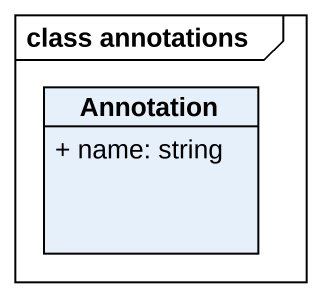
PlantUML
@startuml
mainframe class annotations
hide circle
hide empty members
skinparam classAttributeIconSize 0
class "Annotation" as Annotation_ {
  + name: string
}
@enduml
